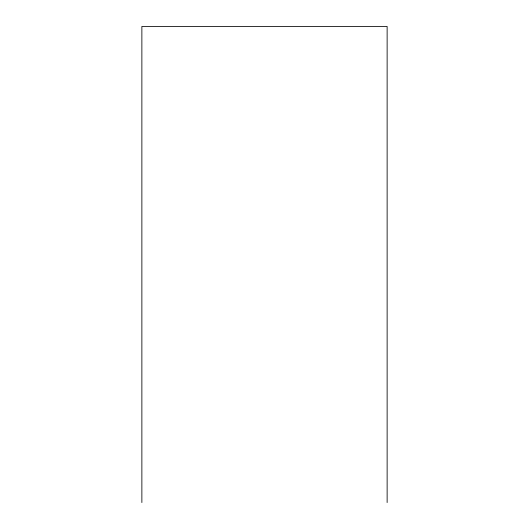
<?xml version="1.0" encoding="UTF-8"?>
<svg xmlns="http://www.w3.org/2000/svg" width="529" height="529" viewBox="0 0 529 529"><rect width="100%" height="100%" fill="white"/><g stroke="black" fill="none" stroke-linecap="round" stroke-linejoin="round"><path stroke-width="0.79" d="M387.129 502.55L387.129 26.45L141.871 26.45L141.871 502.55"/></g></svg>
